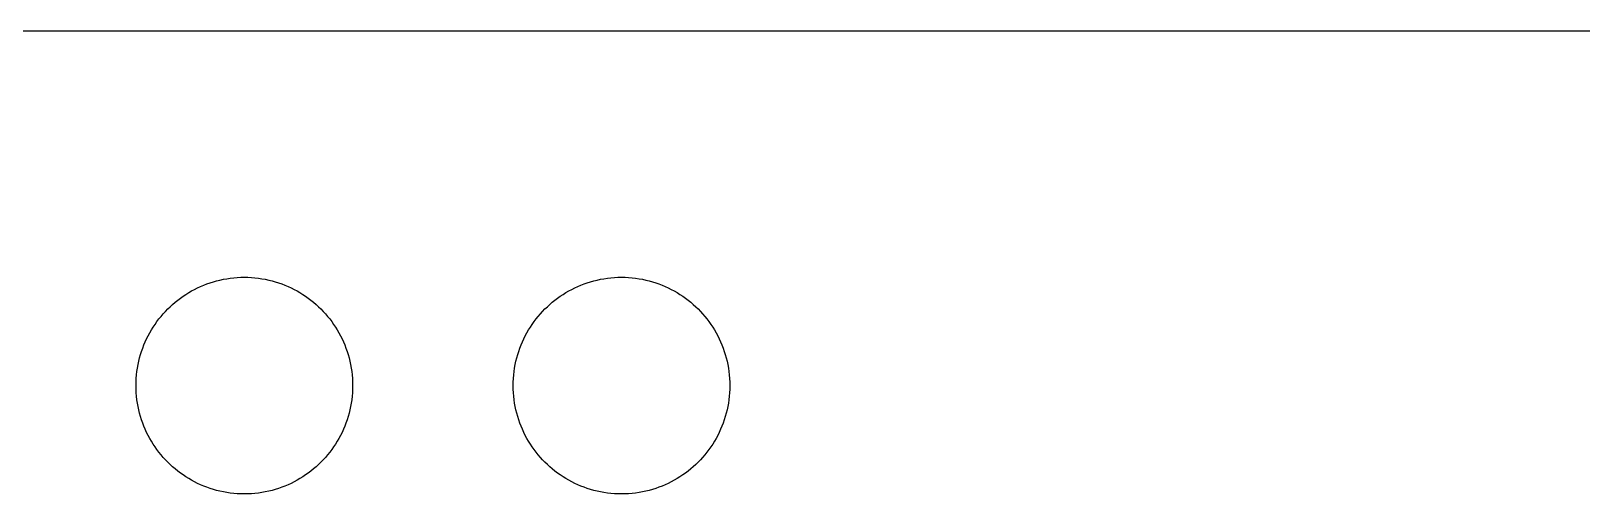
# Model space of a CAD drawing. Extents: x 0 to 212, y 0 to 125.
# Drawn here: x 49.4 to 99.5, y 110 to 125 of the extents above; entities that cross this region are included whole.
import ezdxf

# ---------------------------------------------------------------- set-up
doc = ezdxf.new("R2010")
doc.units = 0

msp = doc.modelspace()

# ---------------------------------------------------------------- linework, layer by layer
at = {"layer": 'Layer 1'}
for p, q in [((202.985, 125), (9.00951, 125)), ((54.9488, 116.792), (55.0508, 116.831)), ((55.0508, 116.831), (55.0509, 116.831)), ((55.0509, 116.831), (55.1544, 116.868)), ((55.1544, 116.868), (55.2595, 116.901)), ((55.1544, 116.868), (55.1544, 116.868)), ((55.2595, 116.901), (55.3659, 116.931)), ((55.2595, 116.901), (55.2595, 116.901)), ((55.3659, 116.931), (55.4737, 116.957)), ((55.3659, 116.931), (55.3659, 116.931)), ((55.4737, 116.957), (55.5827, 116.98)), ((55.4737, 116.957), (55.4737, 116.957)), ((55.5827, 116.98), (55.693, 117)), ((55.5827, 116.98), (55.5827, 116.98)), ((55.693, 117), (55.8044, 117.016)), ((55.693, 117), (55.693, 117)), ((55.8044, 117.016), (55.917, 117.029)), ((55.8044, 117.016), (55.8044, 117.016)), ((55.917, 117.029), (56.0306, 117.038)), ((55.917, 117.029), (55.917, 117.029)), ((56.0306, 117.038), (56.1452, 117.044)), ((56.0306, 117.038), (56.0306, 117.038)), ((56.1452, 117.044), (56.2607, 117.046)), ((56.1452, 117.044), (56.1452, 117.044)), ((56.2607, 117.046), (56.2607, 117.046)), ((56.2607, 117.046), (56.3762, 117.044)), ((56.3762, 117.044), (56.3762, 117.044)), ((56.3762, 117.044), (56.4908, 117.038)), ((56.4908, 117.038), (56.4908, 117.038)), ((56.4908, 117.038), (56.6044, 117.029)), ((56.6044, 117.029), (56.6044, 117.029)), ((56.6044, 117.029), (56.717, 117.016)), ((56.717, 117.016), (56.717, 117.016)), ((56.717, 117.016), (56.8284, 117)), ((56.8284, 117), (56.8284, 117)), ((56.8284, 117), (56.9387, 116.98)), ((56.9387, 116.98), (56.9387, 116.98)), ((56.9387, 116.98), (57.0477, 116.957)), ((57.0477, 116.957), (57.0477, 116.957)), ((57.0477, 116.957), (57.1555, 116.931)), ((57.1555, 116.931), (57.1555, 116.931)), ((57.1555, 116.931), (57.2619, 116.901)), ((57.2619, 116.901), (57.2619, 116.901)), ((57.2619, 116.901), (57.367, 116.868)), ((57.367, 116.868), (57.367, 116.868)), ((57.367, 116.868), (57.4706, 116.831)), ((57.4706, 116.831), (57.4706, 116.831)), ((57.4706, 116.831), (57.5726, 116.792)), ((67.1414, 116.792), (67.2434, 116.831)), ((67.2434, 116.831), (67.347, 116.868)), ((67.2434, 116.831), (67.2434, 116.831)), ((67.347, 116.868), (67.4521, 116.901)), ((67.347, 116.868), (67.347, 116.868)), ((67.4521, 116.901), (67.5585, 116.931)), ((67.4521, 116.901), (67.4521, 116.901)), ((67.5585, 116.931), (67.6663, 116.957)), ((67.5585, 116.931), (67.5585, 116.931)), ((67.6663, 116.957), (67.7753, 116.98)), ((67.6663, 116.957), (67.6663, 116.957)), ((67.7753, 116.98), (67.8856, 117)), ((67.7753, 116.98), (67.7753, 116.98)), ((67.8856, 117), (67.997, 117.016)), ((67.8856, 117), (67.8856, 117)), ((67.997, 117.016), (68.1096, 117.029)), ((67.997, 117.016), (67.997, 117.016)), ((68.1096, 117.029), (68.2232, 117.038)), ((68.1096, 117.029), (68.1096, 117.029)), ((68.2232, 117.038), (68.3378, 117.044)), ((68.2232, 117.038), (68.2232, 117.038)), ((68.3378, 117.044), (68.4533, 117.046)), ((68.3378, 117.044), (68.3378, 117.044)), ((68.4533, 117.046), (68.4533, 117.046)), ((68.4533, 117.046), (68.5688, 117.044)), ((68.5688, 117.044), (68.5688, 117.044)), ((68.5688, 117.044), (68.6834, 117.038)), ((68.6834, 117.038), (68.6834, 117.038)), ((68.6834, 117.038), (68.797, 117.029)), ((68.797, 117.029), (68.797, 117.029)), ((68.797, 117.029), (68.9096, 117.016)), ((68.9096, 117.016), (68.9096, 117.016)), ((68.9096, 117.016), (69.021, 117)), ((69.021, 117), (69.021, 117)), ((69.021, 117), (69.1313, 116.98)), ((69.1313, 116.98), (69.1313, 116.98)), ((69.1313, 116.98), (69.2403, 116.957)), ((69.2403, 116.957), (69.2403, 116.957)), ((69.2403, 116.957), (69.3481, 116.931)), ((69.3481, 116.931), (69.3481, 116.931)), ((69.3481, 116.931), (69.4545, 116.901)), ((69.4545, 116.901), (69.4545, 116.901)), ((69.4545, 116.901), (69.5596, 116.868)), ((69.5596, 116.868), (69.5596, 116.868)), ((69.5596, 116.868), (69.6631, 116.831)), ((69.6631, 116.831), (69.6631, 116.831)), ((69.6631, 116.831), (69.7652, 116.792)), ((54.1078, 116.306), (54.1936, 116.371)), ((54.1936, 116.371), (54.2815, 116.433)), ((54.1936, 116.371), (54.1936, 116.371)), ((54.2815, 116.433), (54.3714, 116.493)), ((54.2815, 116.433), (54.2815, 116.433)), ((54.3714, 116.493), (54.4632, 116.55)), ((54.3714, 116.493), (54.3714, 116.493)), ((54.4632, 116.55), (54.5568, 116.604)), ((54.4632, 116.55), (54.4632, 116.55)), ((54.5568, 116.604), (54.6522, 116.655)), ((54.5568, 116.604), (54.5568, 116.604)), ((54.6522, 116.655), (54.7494, 116.704)), ((54.6522, 116.655), (54.6522, 116.655)), ((54.7494, 116.704), (54.8483, 116.749)), ((54.7494, 116.704), (54.7494, 116.704)), ((54.8483, 116.749), (54.9488, 116.792)), ((54.8483, 116.749), (54.8483, 116.749)), ((54.9488, 116.792), (54.9488, 116.792)), ((57.5726, 116.792), (57.5726, 116.792)), ((57.5726, 116.792), (57.6731, 116.749)), ((57.6731, 116.749), (57.6731, 116.749)), ((57.6731, 116.749), (57.772, 116.704)), ((57.772, 116.704), (57.772, 116.704)), ((57.772, 116.704), (57.8692, 116.655)), ((57.8692, 116.655), (57.8692, 116.655)), ((57.8692, 116.655), (57.9646, 116.604)), ((57.9646, 116.604), (57.9646, 116.604)), ((57.9646, 116.604), (58.0582, 116.55)), ((58.0582, 116.55), (58.0582, 116.55)), ((58.0582, 116.55), (58.15, 116.493)), ((58.15, 116.493), (58.15, 116.493)), ((58.15, 116.493), (58.2399, 116.433)), ((58.2399, 116.433), (58.2399, 116.433)), ((58.2399, 116.433), (58.3278, 116.371)), ((58.3278, 116.371), (58.3278, 116.371)), ((58.3278, 116.371), (58.4136, 116.306)), ((66.3004, 116.306), (66.3862, 116.371)), ((66.3862, 116.371), (66.4741, 116.433)), ((66.3862, 116.371), (66.3862, 116.371)), ((66.4741, 116.433), (66.564, 116.493)), ((66.4741, 116.433), (66.4741, 116.433)), ((66.564, 116.493), (66.6558, 116.55)), ((66.564, 116.493), (66.564, 116.493)), ((66.6558, 116.55), (66.7494, 116.604)), ((66.6558, 116.55), (66.6558, 116.55)), ((66.7494, 116.604), (66.8448, 116.655)), ((66.7494, 116.604), (66.7494, 116.604)), ((66.8448, 116.655), (66.942, 116.704)), ((66.8448, 116.655), (66.8448, 116.655)), ((66.942, 116.704), (67.0409, 116.749)), ((66.942, 116.704), (66.942, 116.704)), ((67.0409, 116.749), (67.1414, 116.792)), ((67.0409, 116.749), (67.0409, 116.749)), ((67.1414, 116.792), (67.1414, 116.792)), ((69.7652, 116.792), (69.7652, 116.792)), ((69.7652, 116.792), (69.8657, 116.749)), ((69.8657, 116.749), (69.8657, 116.749)), ((69.8657, 116.749), (69.9646, 116.704)), ((69.9646, 116.704), (69.9646, 116.704)), ((69.9646, 116.704), (70.0617, 116.655)), ((70.0617, 116.655), (70.0617, 116.655)), ((70.0617, 116.655), (70.1572, 116.604)), ((70.1572, 116.604), (70.1572, 116.604)), ((70.1572, 116.604), (70.2508, 116.55)), ((70.2508, 116.55), (70.2508, 116.55)), ((70.2508, 116.55), (70.3426, 116.493)), ((70.3426, 116.493), (70.3426, 116.493)), ((70.3426, 116.493), (70.4325, 116.433)), ((70.4325, 116.433), (70.4325, 116.433)), ((70.4325, 116.433), (70.5203, 116.371)), ((70.5203, 116.371), (70.5203, 116.371)), ((70.5203, 116.371), (70.6062, 116.306)), ((53.5685, 115.783), (53.6385, 115.864)), ((53.6385, 115.864), (53.711, 115.944)), ((53.6385, 115.864), (53.6385, 115.864)), ((53.711, 115.944), (53.7858, 116.021)), ((53.711, 115.944), (53.711, 115.944)), ((53.7858, 116.021), (53.863, 116.096)), ((53.7858, 116.021), (53.7858, 116.021)), ((53.863, 116.096), (53.9424, 116.168)), ((53.863, 116.096), (53.863, 116.096)), ((53.9424, 116.168), (54.024, 116.238)), ((53.9424, 116.168), (53.9424, 116.168)), ((54.024, 116.238), (54.1078, 116.306)), ((54.024, 116.238), (54.024, 116.238)), ((54.1078, 116.306), (54.1078, 116.306)), ((58.4136, 116.306), (58.4136, 116.306)), ((58.4136, 116.306), (58.4974, 116.238)), ((58.4974, 116.238), (58.4974, 116.238)), ((58.4974, 116.238), (58.579, 116.168)), ((58.579, 116.168), (58.579, 116.168)), ((58.579, 116.168), (58.6584, 116.096)), ((58.6584, 116.096), (58.6584, 116.096)), ((58.6584, 116.096), (58.7356, 116.021)), ((58.7356, 116.021), (58.7356, 116.021)), ((58.7356, 116.021), (58.8104, 115.944)), ((58.8104, 115.944), (58.8104, 115.944)), ((58.8104, 115.944), (58.8829, 115.864)), ((58.8829, 115.864), (58.8829, 115.864)), ((58.8829, 115.864), (58.9529, 115.783)), ((65.7611, 115.783), (65.8311, 115.864)), ((65.8311, 115.864), (65.9036, 115.944)), ((65.8311, 115.864), (65.8311, 115.864)), ((65.9036, 115.944), (65.9784, 116.021)), ((65.9036, 115.944), (65.9036, 115.944)), ((65.9784, 116.021), (66.0556, 116.096)), ((65.9784, 116.021), (65.9784, 116.021)), ((66.0556, 116.096), (66.135, 116.168)), ((66.0556, 116.096), (66.0556, 116.096)), ((66.135, 116.168), (66.2166, 116.238)), ((66.135, 116.168), (66.135, 116.168)), ((66.2166, 116.238), (66.3004, 116.306)), ((66.2166, 116.238), (66.2166, 116.238)), ((66.3004, 116.306), (66.3004, 116.306)), ((70.6062, 116.306), (70.6062, 116.306)), ((70.6062, 116.306), (70.69, 116.238)), ((70.69, 116.238), (70.69, 116.238)), ((70.69, 116.238), (70.7716, 116.168)), ((70.7716, 116.168), (70.7716, 116.168)), ((70.7716, 116.168), (70.851, 116.096)), ((70.851, 116.096), (70.851, 116.096)), ((70.851, 116.096), (70.9282, 116.021)), ((70.9282, 116.021), (70.9282, 116.021)), ((70.9282, 116.021), (71.003, 115.944)), ((71.003, 115.944), (71.003, 115.944)), ((71.003, 115.944), (71.0755, 115.864)), ((71.0755, 115.864), (71.0755, 115.864)), ((71.0755, 115.864), (71.1455, 115.783)), ((53.2027, 115.25), (53.2569, 115.343)), ((53.2569, 115.343), (53.3139, 115.435)), ((53.2569, 115.343), (53.2569, 115.343)), ((53.3139, 115.435), (53.3736, 115.525)), ((53.3139, 115.435), (53.3139, 115.435)), ((53.3736, 115.525), (53.436, 115.613)), ((53.3736, 115.525), (53.3736, 115.525)), ((53.436, 115.613), (53.501, 115.699)), ((53.436, 115.613), (53.436, 115.613)), ((53.501, 115.699), (53.5685, 115.783)), ((53.501, 115.699), (53.501, 115.699)), ((53.5685, 115.783), (53.5685, 115.783)), ((58.9529, 115.783), (58.9529, 115.783)), ((58.9529, 115.783), (59.0204, 115.699)), ((59.0204, 115.699), (59.0204, 115.699)), ((59.0204, 115.699), (59.0854, 115.613)), ((59.0854, 115.613), (59.0854, 115.613)), ((59.0854, 115.613), (59.1478, 115.525)), ((59.1478, 115.525), (59.1478, 115.525)), ((59.1478, 115.525), (59.2075, 115.435)), ((59.2075, 115.435), (59.2075, 115.435)), ((59.2075, 115.435), (59.2645, 115.343)), ((59.2645, 115.343), (59.2645, 115.343)), ((59.2645, 115.343), (59.3187, 115.25)), ((65.3953, 115.25), (65.4495, 115.343)), ((65.4495, 115.343), (65.5065, 115.435)), ((65.4495, 115.343), (65.4495, 115.343)), ((65.5065, 115.435), (65.5662, 115.525)), ((65.5065, 115.435), (65.5065, 115.435)), ((65.5662, 115.525), (65.6286, 115.613)), ((65.5662, 115.525), (65.5662, 115.525)), ((65.6286, 115.613), (65.6936, 115.699)), ((65.6286, 115.613), (65.6286, 115.613)), ((65.6936, 115.699), (65.7611, 115.783)), ((65.6936, 115.699), (65.6936, 115.699)), ((65.7611, 115.783), (65.7611, 115.783)), ((71.1455, 115.783), (71.1455, 115.783)), ((71.1455, 115.783), (71.213, 115.699)), ((71.213, 115.699), (71.213, 115.699)), ((71.213, 115.699), (71.278, 115.613)), ((71.278, 115.613), (71.278, 115.613)), ((71.278, 115.613), (71.3404, 115.525)), ((71.3404, 115.525), (71.3404, 115.525)), ((71.3404, 115.525), (71.4001, 115.435)), ((71.4001, 115.435), (71.4001, 115.435)), ((71.4001, 115.435), (71.457, 115.343)), ((71.457, 115.343), (71.457, 115.343)), ((71.457, 115.343), (71.5113, 115.25)), ((52.9754, 114.756), (53.0149, 114.858)), ((53.0149, 114.858), (53.0574, 114.958)), ((53.0149, 114.858), (53.0149, 114.858)), ((53.0574, 114.958), (53.1029, 115.057)), ((53.0574, 114.958), (53.0574, 114.958)), ((53.1029, 115.057), (53.1514, 115.154)), ((53.1029, 115.057), (53.1029, 115.057)), ((53.1514, 115.154), (53.2027, 115.25)), ((53.1514, 115.154), (53.1514, 115.154)), ((53.2027, 115.25), (53.2027, 115.25)), ((59.3187, 115.25), (59.3187, 115.25)), ((59.3187, 115.25), (59.37, 115.154)), ((59.37, 115.154), (59.37, 115.154)), ((59.37, 115.154), (59.4185, 115.057)), ((59.4185, 115.057), (59.4185, 115.057)), ((59.4185, 115.057), (59.464, 114.958)), ((59.464, 114.958), (59.464, 114.958)), ((59.464, 114.958), (59.5065, 114.858)), ((59.5065, 114.858), (59.5065, 114.858)), ((59.5065, 114.858), (59.546, 114.756)), ((65.168, 114.756), (65.2075, 114.858)), ((65.2075, 114.858), (65.25, 114.958)), ((65.2075, 114.858), (65.2075, 114.858)), ((65.25, 114.958), (65.2955, 115.057)), ((65.25, 114.958), (65.25, 114.958)), ((65.2955, 115.057), (65.344, 115.154)), ((65.2955, 115.057), (65.2955, 115.057)), ((65.344, 115.154), (65.3953, 115.25)), ((65.344, 115.154), (65.344, 115.154)), ((65.3953, 115.25), (65.3953, 115.25)), ((71.5113, 115.25), (71.5113, 115.25)), ((71.5113, 115.25), (71.5626, 115.154)), ((71.5626, 115.154), (71.5626, 115.154)), ((71.5626, 115.154), (71.6111, 115.057)), ((71.6111, 115.057), (71.6111, 115.057)), ((71.6111, 115.057), (71.6566, 114.958)), ((71.6566, 114.958), (71.6566, 114.958)), ((71.6566, 114.958), (71.6991, 114.858)), ((71.6991, 114.858), (71.6991, 114.858)), ((71.6991, 114.858), (71.7385, 114.756)), ((52.8263, 114.224), (52.8495, 114.333)), ((52.8495, 114.333), (52.8761, 114.441)), ((52.8495, 114.333), (52.8495, 114.333)), ((52.8761, 114.441), (52.906, 114.547)), ((52.8761, 114.441), (52.8761, 114.441)), ((52.906, 114.547), (52.9391, 114.652)), ((52.906, 114.547), (52.906, 114.547)), ((52.9391, 114.652), (52.9754, 114.756)), ((52.9391, 114.652), (52.9391, 114.652)), ((52.9754, 114.756), (52.9754, 114.756)), ((59.546, 114.756), (59.546, 114.756)), ((59.546, 114.756), (59.5823, 114.652)), ((59.5823, 114.652), (59.5823, 114.652)), ((59.5823, 114.652), (59.6154, 114.547)), ((59.6154, 114.547), (59.6154, 114.547)), ((59.6154, 114.547), (59.6453, 114.441)), ((59.6453, 114.441), (59.6453, 114.441)), ((59.6453, 114.441), (59.6719, 114.333)), ((59.6719, 114.333), (59.6719, 114.333)), ((59.6719, 114.333), (59.6951, 114.224)), ((65.0189, 114.224), (65.0421, 114.333)), ((65.0421, 114.333), (65.0687, 114.441)), ((65.0421, 114.333), (65.0421, 114.333)), ((65.0687, 114.441), (65.0986, 114.547)), ((65.0687, 114.441), (65.0687, 114.441)), ((65.0986, 114.547), (65.1317, 114.652)), ((65.0986, 114.547), (65.0986, 114.547)), ((65.1317, 114.652), (65.168, 114.756)), ((65.1317, 114.652), (65.1317, 114.652)), ((65.168, 114.756), (65.168, 114.756)), ((71.7385, 114.756), (71.7385, 114.756)), ((71.7385, 114.756), (71.7749, 114.652)), ((71.7749, 114.652), (71.7749, 114.652)), ((71.7749, 114.652), (71.808, 114.547)), ((71.808, 114.547), (71.808, 114.547)), ((71.808, 114.547), (71.8379, 114.441)), ((71.8379, 114.441), (71.8379, 114.441)), ((71.8379, 114.441), (71.8644, 114.333)), ((71.8644, 114.333), (71.8644, 114.333)), ((71.8644, 114.333), (71.8877, 114.224)), ((52.7681, 113.776), (52.7774, 113.89)), ((52.7774, 113.89), (52.7902, 114.002)), ((52.7774, 113.89), (52.7774, 113.89)), ((52.7902, 114.002), (52.8065, 114.114)), ((52.7902, 114.002), (52.7902, 114.002)), ((52.8065, 114.114), (52.8263, 114.224)), ((52.8065, 114.114), (52.8065, 114.114)), ((52.8263, 114.224), (52.8263, 114.224)), ((59.6951, 114.224), (59.6951, 114.224)), ((59.6951, 114.224), (59.7149, 114.114)), ((59.7149, 114.114), (59.7149, 114.114)), ((59.7149, 114.114), (59.7312, 114.002)), ((59.7312, 114.002), (59.7312, 114.002)), ((59.7312, 114.002), (59.744, 113.89)), ((59.744, 113.89), (59.744, 113.89)), ((59.744, 113.89), (59.7533, 113.776)), ((64.9607, 113.776), (64.9699, 113.89)), ((64.9699, 113.89), (64.9828, 114.002)), ((64.9699, 113.89), (64.9699, 113.89)), ((64.9828, 114.002), (64.9991, 114.114)), ((64.9828, 114.002), (64.9828, 114.002)), ((64.9991, 114.114), (65.0189, 114.224)), ((64.9991, 114.114), (64.9991, 114.114)), ((65.0189, 114.224), (65.0189, 114.224)), ((71.8877, 114.224), (71.8877, 114.224)), ((71.8877, 114.224), (71.9075, 114.114)), ((71.9075, 114.114), (71.9075, 114.114)), ((71.9075, 114.114), (71.9238, 114.002)), ((71.9238, 114.002), (71.9238, 114.002)), ((71.9238, 114.002), (71.9366, 113.89)), ((71.9366, 113.89), (71.9366, 113.89)), ((71.9366, 113.89), (71.9458, 113.776)), ((52.7607, 113.546), (52.7626, 113.661)), ((52.7626, 113.43), (52.7607, 113.546)), ((52.7607, 113.546), (52.7607, 113.546)), ((52.7626, 113.661), (52.7681, 113.776)), ((52.7626, 113.661), (52.7626, 113.661)), ((52.7681, 113.316), (52.7626, 113.43)), ((52.7626, 113.43), (52.7626, 113.43)), ((52.7681, 113.776), (52.7681, 113.776)), ((52.7774, 113.202), (52.7681, 113.316)), ((52.7681, 113.316), (52.7681, 113.316)), ((59.7533, 113.316), (59.744, 113.202)), ((59.7533, 113.776), (59.7533, 113.776)), ((59.7533, 113.776), (59.7588, 113.661)), ((59.7588, 113.43), (59.7533, 113.316)), ((59.7533, 113.316), (59.7533, 113.316)), ((59.7588, 113.661), (59.7588, 113.661)), ((59.7588, 113.661), (59.7607, 113.546)), ((59.7607, 113.546), (59.7588, 113.43)), ((59.7588, 113.43), (59.7588, 113.43)), ((59.7607, 113.546), (59.7607, 113.546)), ((64.9533, 113.546), (64.9552, 113.661)), ((64.9552, 113.43), (64.9533, 113.546)), ((64.9533, 113.546), (64.9533, 113.546)), ((64.9552, 113.661), (64.9607, 113.776)), ((64.9552, 113.661), (64.9552, 113.661)), ((64.9607, 113.316), (64.9552, 113.43)), ((64.9552, 113.43), (64.9552, 113.43)), ((64.9607, 113.776), (64.9607, 113.776)), ((64.97, 113.202), (64.9607, 113.316)), ((64.9607, 113.316), (64.9607, 113.316)), ((71.9459, 113.316), (71.9366, 113.202)), ((71.9458, 113.776), (71.9458, 113.776)), ((71.9458, 113.776), (71.9514, 113.661)), ((71.9514, 113.43), (71.9459, 113.316)), ((71.9459, 113.316), (71.9459, 113.316)), ((71.9514, 113.661), (71.9514, 113.661)), ((71.9514, 113.661), (71.9533, 113.546)), ((71.9533, 113.546), (71.9514, 113.43)), ((71.9514, 113.43), (71.9514, 113.43)), ((71.9533, 113.546), (71.9533, 113.546)), ((52.7902, 113.09), (52.7774, 113.202)), ((52.7774, 113.202), (52.7774, 113.202)), ((52.8065, 112.978), (52.7902, 113.09)), ((52.7902, 113.09), (52.7902, 113.09)), ((52.8263, 112.868), (52.8065, 112.978)), ((52.8065, 112.978), (52.8065, 112.978)), ((52.8495, 112.759), (52.8263, 112.868)), ((52.8263, 112.868), (52.8263, 112.868)), ((59.6951, 112.868), (59.6719, 112.759)), ((59.7149, 112.978), (59.6951, 112.868)), ((59.6951, 112.868), (59.6951, 112.868)), ((59.7312, 113.09), (59.7149, 112.978)), ((59.7149, 112.978), (59.7149, 112.978)), ((59.744, 113.202), (59.7312, 113.09)), ((59.7312, 113.09), (59.7312, 113.09)), ((59.744, 113.202), (59.744, 113.202)), ((64.9828, 113.09), (64.97, 113.202)), ((64.97, 113.202), (64.97, 113.202)), ((64.9991, 112.978), (64.9828, 113.09)), ((64.9828, 113.09), (64.9828, 113.09)), ((65.0189, 112.868), (64.9991, 112.978)), ((64.9991, 112.978), (64.9991, 112.978)), ((65.0421, 112.759), (65.0189, 112.868)), ((65.0189, 112.868), (65.0189, 112.868)), ((71.8877, 112.868), (71.8645, 112.759)), ((71.9075, 112.978), (71.8877, 112.868)), ((71.8877, 112.868), (71.8877, 112.868)), ((71.9238, 113.09), (71.9075, 112.978)), ((71.9075, 112.978), (71.9075, 112.978)), ((71.9366, 113.202), (71.9238, 113.09)), ((71.9238, 113.09), (71.9238, 113.09)), ((71.9366, 113.202), (71.9366, 113.202)), ((52.8761, 112.651), (52.8495, 112.759)), ((52.8495, 112.759), (52.8495, 112.759)), ((52.906, 112.545), (52.8761, 112.651)), ((52.8761, 112.651), (52.8761, 112.651)), ((52.9391, 112.44), (52.906, 112.545)), ((52.906, 112.545), (52.906, 112.545)), ((52.9754, 112.336), (52.9391, 112.44)), ((52.9391, 112.44), (52.9391, 112.44)), ((53.0149, 112.234), (52.9754, 112.336)), ((52.9754, 112.336), (52.9754, 112.336)), ((59.546, 112.336), (59.5065, 112.234)), ((59.5823, 112.44), (59.546, 112.336)), ((59.546, 112.336), (59.546, 112.336)), ((59.6154, 112.545), (59.5823, 112.44)), ((59.5823, 112.44), (59.5823, 112.44)), ((59.6453, 112.651), (59.6154, 112.545)), ((59.6154, 112.545), (59.6154, 112.545)), ((59.6719, 112.759), (59.6453, 112.651)), ((59.6453, 112.651), (59.6453, 112.651)), ((59.6719, 112.759), (59.6719, 112.759)), ((65.0687, 112.651), (65.0421, 112.759)), ((65.0421, 112.759), (65.0421, 112.759)), ((65.0986, 112.545), (65.0687, 112.651)), ((65.0687, 112.651), (65.0687, 112.651)), ((65.1317, 112.44), (65.0986, 112.545)), ((65.0986, 112.545), (65.0986, 112.545)), ((65.168, 112.336), (65.1317, 112.44)), ((65.1317, 112.44), (65.1317, 112.44)), ((65.2075, 112.234), (65.168, 112.336)), ((65.168, 112.336), (65.168, 112.336)), ((71.7386, 112.336), (71.6991, 112.234)), ((71.7749, 112.44), (71.7386, 112.336)), ((71.7386, 112.336), (71.7386, 112.336)), ((71.808, 112.545), (71.7749, 112.44)), ((71.7749, 112.44), (71.7749, 112.44)), ((71.8379, 112.651), (71.808, 112.545)), ((71.808, 112.545), (71.808, 112.545)), ((71.8645, 112.759), (71.8379, 112.651)), ((71.8379, 112.651), (71.8379, 112.651)), ((71.8645, 112.759), (71.8645, 112.759)), ((53.0574, 112.134), (53.0149, 112.234)), ((53.0149, 112.234), (53.0149, 112.234)), ((53.1029, 112.035), (53.0574, 112.134)), ((53.0574, 112.134), (53.0574, 112.134)), ((53.1514, 111.937), (53.1029, 112.035)), ((53.1029, 112.035), (53.1029, 112.035)), ((53.2027, 111.842), (53.1514, 111.937)), ((53.1514, 111.937), (53.1514, 111.937)), ((53.2569, 111.748), (53.2027, 111.842)), ((53.2027, 111.842), (53.2027, 111.842)), ((59.3187, 111.842), (59.2645, 111.748)), ((59.37, 111.937), (59.3187, 111.842)), ((59.3187, 111.842), (59.3187, 111.842)), ((59.4185, 112.035), (59.37, 111.937)), ((59.37, 111.937), (59.37, 111.937)), ((59.464, 112.134), (59.4185, 112.035)), ((59.4185, 112.035), (59.4185, 112.035)), ((59.5065, 112.234), (59.464, 112.134)), ((59.464, 112.134), (59.464, 112.134)), ((59.5065, 112.234), (59.5065, 112.234)), ((65.25, 112.134), (65.2075, 112.234)), ((65.2075, 112.234), (65.2075, 112.234)), ((65.2955, 112.035), (65.25, 112.134)), ((65.25, 112.134), (65.25, 112.134)), ((65.344, 111.937), (65.2955, 112.035)), ((65.2955, 112.035), (65.2955, 112.035)), ((65.3953, 111.842), (65.344, 111.937)), ((65.344, 111.937), (65.344, 111.937)), ((65.4495, 111.748), (65.3953, 111.842)), ((65.3953, 111.842), (65.3953, 111.842)), ((71.5113, 111.842), (71.4571, 111.748)), ((71.5626, 111.937), (71.5113, 111.842)), ((71.5113, 111.842), (71.5113, 111.842)), ((71.6111, 112.035), (71.5626, 111.937)), ((71.5626, 111.937), (71.5626, 111.937)), ((71.6566, 112.134), (71.6111, 112.035)), ((71.6111, 112.035), (71.6111, 112.035)), ((71.6991, 112.234), (71.6566, 112.134)), ((71.6566, 112.134), (71.6566, 112.134)), ((71.6991, 112.234), (71.6991, 112.234)), ((53.3139, 111.657), (53.2569, 111.748)), ((53.2569, 111.748), (53.2569, 111.748)), ((53.3736, 111.567), (53.3139, 111.657)), ((53.3139, 111.657), (53.3139, 111.657)), ((53.436, 111.479), (53.3736, 111.567)), ((53.3736, 111.567), (53.3736, 111.567)), ((53.501, 111.393), (53.436, 111.479)), ((53.436, 111.479), (53.436, 111.479)), ((53.5685, 111.309), (53.501, 111.393)), ((53.501, 111.393), (53.501, 111.393)), ((53.6385, 111.228), (53.5685, 111.309)), ((53.5685, 111.309), (53.5685, 111.309)), ((58.9529, 111.309), (58.8829, 111.228)), ((59.0204, 111.393), (58.9529, 111.309)), ((58.9529, 111.309), (58.9529, 111.309)), ((59.0854, 111.479), (59.0204, 111.393)), ((59.0204, 111.393), (59.0204, 111.393)), ((59.1478, 111.567), (59.0854, 111.479)), ((59.0854, 111.479), (59.0854, 111.479)), ((59.2075, 111.657), (59.1478, 111.567)), ((59.1478, 111.567), (59.1478, 111.567)), ((59.2645, 111.748), (59.2075, 111.657)), ((59.2075, 111.657), (59.2075, 111.657)), ((59.2645, 111.748), (59.2645, 111.748)), ((65.5065, 111.657), (65.4495, 111.748)), ((65.4495, 111.748), (65.4495, 111.748)), ((65.5662, 111.567), (65.5065, 111.657)), ((65.5065, 111.657), (65.5065, 111.657)), ((65.6286, 111.479), (65.5662, 111.567)), ((65.5662, 111.567), (65.5662, 111.567)), ((65.6936, 111.393), (65.6286, 111.479)), ((65.6286, 111.479), (65.6286, 111.479)), ((65.7611, 111.309), (65.6936, 111.393)), ((65.6936, 111.393), (65.6936, 111.393)), ((65.8311, 111.228), (65.7611, 111.309)), ((65.7611, 111.309), (65.7611, 111.309)), ((71.1455, 111.309), (71.0755, 111.228)), ((71.213, 111.393), (71.1455, 111.309)), ((71.1455, 111.309), (71.1455, 111.309)), ((71.278, 111.479), (71.213, 111.393)), ((71.213, 111.393), (71.213, 111.393)), ((71.3404, 111.567), (71.278, 111.479)), ((71.278, 111.479), (71.278, 111.479)), ((71.4001, 111.657), (71.3404, 111.567)), ((71.3404, 111.567), (71.3404, 111.567)), ((71.4571, 111.748), (71.4001, 111.657)), ((71.4001, 111.657), (71.4001, 111.657)), ((71.4571, 111.748), (71.4571, 111.748)), ((53.711, 111.148), (53.6385, 111.228)), ((53.6385, 111.228), (53.6385, 111.228)), ((53.7858, 111.071), (53.711, 111.148)), ((53.711, 111.148), (53.711, 111.148)), ((53.863, 110.996), (53.7858, 111.071)), ((53.7858, 111.071), (53.7858, 111.071)), ((53.863, 110.996), (53.863, 110.996)), ((53.9424, 110.924), (53.863, 110.996)), ((53.863, 110.996), (53.863, 110.996)), ((54.024, 110.854), (53.9424, 110.924)), ((53.9424, 110.924), (53.9424, 110.924)), ((54.1078, 110.786), (54.024, 110.854)), ((54.024, 110.854), (54.024, 110.854)), ((58.4974, 110.854), (58.4136, 110.786)), ((58.579, 110.924), (58.4974, 110.854)), ((58.4974, 110.854), (58.4974, 110.854)), ((58.6584, 110.996), (58.579, 110.924)), ((58.579, 110.924), (58.579, 110.924)), ((58.7356, 111.071), (58.6584, 110.996)), ((58.6584, 110.996), (58.6584, 110.996)), ((58.8104, 111.148), (58.7356, 111.071)), ((58.7356, 111.071), (58.7356, 111.071)), ((58.8829, 111.228), (58.8104, 111.148)), ((58.8104, 111.148), (58.8104, 111.148)), ((58.8829, 111.228), (58.8829, 111.228)), ((65.9036, 111.148), (65.8311, 111.228)), ((65.8311, 111.228), (65.8311, 111.228)), ((65.9784, 111.071), (65.9036, 111.148)), ((65.9036, 111.148), (65.9036, 111.148)), ((66.0556, 110.996), (65.9784, 111.071)), ((65.9784, 111.071), (65.9784, 111.071)), ((66.135, 110.924), (66.0556, 110.996)), ((66.0556, 110.996), (66.0556, 110.996)), ((66.2166, 110.854), (66.135, 110.924)), ((66.135, 110.924), (66.135, 110.924)), ((66.3004, 110.786), (66.2166, 110.854)), ((66.2166, 110.854), (66.2166, 110.854)), ((70.69, 110.854), (70.6062, 110.786)), ((70.7716, 110.924), (70.69, 110.854)), ((70.69, 110.854), (70.69, 110.854)), ((70.851, 110.996), (70.7716, 110.924)), ((70.7716, 110.924), (70.7716, 110.924)), ((70.9282, 111.071), (70.851, 110.996)), ((70.851, 110.996), (70.851, 110.996)), ((71.003, 111.148), (70.9282, 111.071)), ((70.9282, 111.071), (70.9282, 111.071)), ((71.0755, 111.228), (71.003, 111.148)), ((71.003, 111.148), (71.003, 111.148)), ((71.0755, 111.228), (71.0755, 111.228)), ((54.1936, 110.721), (54.1078, 110.786)), ((54.1078, 110.786), (54.1078, 110.786)), ((54.2815, 110.659), (54.1936, 110.721)), ((54.1936, 110.721), (54.1936, 110.721)), ((54.3714, 110.599), (54.2815, 110.659)), ((54.2815, 110.659), (54.2815, 110.659)), ((54.4632, 110.542), (54.3714, 110.599)), ((54.3714, 110.599), (54.3714, 110.599)), ((54.5568, 110.488), (54.4632, 110.542)), ((54.4632, 110.542), (54.4632, 110.542)), ((54.6522, 110.437), (54.5568, 110.488)), ((54.5568, 110.488), (54.5568, 110.488)), ((54.7494, 110.388), (54.6522, 110.437)), ((54.6522, 110.437), (54.6522, 110.437)), ((54.8483, 110.343), (54.7494, 110.388)), ((54.7494, 110.388), (54.7494, 110.388)), ((54.9488, 110.3), (54.8483, 110.343)), ((54.8483, 110.343), (54.8483, 110.343)), ((55.0508, 110.261), (54.9488, 110.3)), ((54.9488, 110.3), (54.9488, 110.3)), ((57.5726, 110.3), (57.4706, 110.261)), ((57.6731, 110.343), (57.5726, 110.3)), ((57.5726, 110.3), (57.5726, 110.3)), ((57.772, 110.388), (57.6731, 110.343)), ((57.6731, 110.343), (57.6731, 110.343)), ((57.8692, 110.437), (57.772, 110.388)), ((57.772, 110.388), (57.772, 110.388)), ((57.9646, 110.488), (57.8692, 110.437)), ((57.8692, 110.437), (57.8692, 110.437)), ((58.0582, 110.542), (57.9646, 110.488)), ((57.9646, 110.488), (57.9646, 110.488)), ((58.15, 110.599), (58.0582, 110.542)), ((58.0582, 110.542), (58.0582, 110.542)), ((58.2399, 110.659), (58.15, 110.599)), ((58.15, 110.599), (58.15, 110.599)), ((58.3278, 110.721), (58.2399, 110.659)), ((58.2399, 110.659), (58.2399, 110.659)), ((58.4136, 110.786), (58.3278, 110.721)), ((58.3278, 110.721), (58.3278, 110.721)), ((58.4136, 110.786), (58.4136, 110.786)), ((66.3862, 110.721), (66.3004, 110.786)), ((66.3004, 110.786), (66.3004, 110.786)), ((66.4741, 110.659), (66.3862, 110.721)), ((66.3862, 110.721), (66.3862, 110.721)), ((66.564, 110.599), (66.4741, 110.659)), ((66.4741, 110.659), (66.4741, 110.659)), ((66.6558, 110.542), (66.564, 110.599)), ((66.564, 110.599), (66.564, 110.599)), ((66.7494, 110.488), (66.6558, 110.542)), ((66.6558, 110.542), (66.6558, 110.542)), ((66.8448, 110.437), (66.7494, 110.488)), ((66.7494, 110.488), (66.7494, 110.488)), ((66.942, 110.388), (66.8448, 110.437)), ((66.8448, 110.437), (66.8448, 110.437)), ((67.0409, 110.343), (66.942, 110.388)), ((66.942, 110.388), (66.942, 110.388)), ((67.1414, 110.3), (67.0409, 110.343)), ((67.0409, 110.343), (67.0409, 110.343)), ((67.2435, 110.261), (67.1414, 110.3)), ((67.1414, 110.3), (67.1414, 110.3)), ((69.7652, 110.3), (69.6631, 110.261)), ((69.8657, 110.343), (69.7652, 110.3)), ((69.7652, 110.3), (69.7652, 110.3)), ((69.9646, 110.388), (69.8657, 110.343)), ((69.8657, 110.343), (69.8657, 110.343)), ((70.0618, 110.437), (69.9646, 110.388)), ((69.9646, 110.388), (69.9646, 110.388)), ((70.1572, 110.488), (70.0618, 110.437)), ((70.0618, 110.437), (70.0618, 110.437)), ((70.2508, 110.542), (70.1572, 110.488)), ((70.1572, 110.488), (70.1572, 110.488)), ((70.3426, 110.599), (70.2508, 110.542)), ((70.2508, 110.542), (70.2508, 110.542)), ((70.4325, 110.659), (70.3426, 110.599)), ((70.3426, 110.599), (70.3426, 110.599)), ((70.5204, 110.721), (70.4325, 110.659)), ((70.4325, 110.659), (70.4325, 110.659)), ((70.6062, 110.786), (70.5204, 110.721)), ((70.5204, 110.721), (70.5204, 110.721)), ((70.6062, 110.786), (70.6062, 110.786)), ((55.1544, 110.224), (55.0508, 110.261)), ((55.0508, 110.261), (55.0508, 110.261)), ((55.2595, 110.191), (55.1544, 110.224)), ((55.1544, 110.224), (55.1544, 110.224)), ((55.3659, 110.161), (55.2595, 110.191)), ((55.2595, 110.191), (55.2595, 110.191)), ((55.4737, 110.135), (55.3659, 110.161)), ((55.3659, 110.161), (55.3659, 110.161)), ((55.5827, 110.112), (55.4737, 110.135)), ((55.4737, 110.135), (55.4737, 110.135)), ((55.693, 110.092), (55.5827, 110.112)), ((55.5827, 110.112), (55.5827, 110.112)), ((55.8044, 110.075), (55.693, 110.092)), ((55.693, 110.092), (55.693, 110.092)), ((55.917, 110.063), (55.8044, 110.075)), ((55.8044, 110.075), (55.8044, 110.075)), ((56.0306, 110.053), (55.917, 110.063)), ((55.917, 110.063), (55.917, 110.063)), ((56.1452, 110.048), (56.0306, 110.053)), ((56.0306, 110.053), (56.0306, 110.053)), ((56.2607, 110.046), (56.1452, 110.048)), ((56.1452, 110.048), (56.1452, 110.048)), ((56.3762, 110.048), (56.2607, 110.046)), ((56.2607, 110.046), (56.2607, 110.046)), ((56.4908, 110.053), (56.3762, 110.048)), ((56.3762, 110.048), (56.3762, 110.048)), ((56.6044, 110.063), (56.4908, 110.053)), ((56.4908, 110.053), (56.4908, 110.053)), ((56.717, 110.075), (56.6044, 110.063)), ((56.6044, 110.063), (56.6044, 110.063)), ((56.8284, 110.092), (56.717, 110.075)), ((56.717, 110.075), (56.717, 110.075)), ((56.9387, 110.112), (56.8284, 110.092)), ((56.8284, 110.092), (56.8284, 110.092)), ((57.0477, 110.135), (56.9387, 110.112)), ((56.9387, 110.112), (56.9387, 110.112)), ((57.1555, 110.161), (57.0477, 110.135)), ((57.0477, 110.135), (57.0477, 110.135)), ((57.2619, 110.191), (57.1555, 110.161)), ((57.1555, 110.161), (57.1555, 110.161)), ((57.367, 110.224), (57.2619, 110.191)), ((57.2619, 110.191), (57.2619, 110.191)), ((57.4706, 110.261), (57.367, 110.224)), ((57.367, 110.224), (57.367, 110.224)), ((57.4706, 110.261), (57.4706, 110.261)), ((67.347, 110.224), (67.2435, 110.261)), ((67.2435, 110.261), (67.2435, 110.261)), ((67.4521, 110.191), (67.347, 110.224)), ((67.347, 110.224), (67.347, 110.224)), ((67.5585, 110.161), (67.4521, 110.191)), ((67.4521, 110.191), (67.4521, 110.191)), ((67.6663, 110.135), (67.5585, 110.161)), ((67.5585, 110.161), (67.5585, 110.161)), ((67.7753, 110.112), (67.6663, 110.135)), ((67.6663, 110.135), (67.6663, 110.135)), ((67.8856, 110.092), (67.7753, 110.112)), ((67.7753, 110.112), (67.7753, 110.112)), ((67.997, 110.075), (67.8856, 110.092)), ((67.8856, 110.092), (67.8856, 110.092)), ((67.997, 110.075), (67.997, 110.075)), ((68.1096, 110.063), (67.997, 110.075)), ((67.997, 110.075), (67.997, 110.075)), ((68.2232, 110.053), (68.1096, 110.063)), ((68.1096, 110.063), (68.1096, 110.063)), ((68.3378, 110.048), (68.2232, 110.053)), ((68.2232, 110.053), (68.2232, 110.053)), ((68.4533, 110.046), (68.3378, 110.048)), ((68.3378, 110.048), (68.3378, 110.048)), ((68.5688, 110.048), (68.4533, 110.046)), ((68.4533, 110.046), (68.4533, 110.046)), ((68.6834, 110.053), (68.5688, 110.048)), ((68.5688, 110.048), (68.5688, 110.048)), ((68.797, 110.063), (68.6834, 110.053)), ((68.6834, 110.053), (68.6834, 110.053)), ((68.9096, 110.075), (68.797, 110.063)), ((68.797, 110.063), (68.797, 110.063)), ((69.021, 110.092), (68.9096, 110.075)), ((68.9096, 110.075), (68.9096, 110.075)), ((69.1313, 110.112), (69.021, 110.092)), ((69.021, 110.092), (69.021, 110.092)), ((69.2403, 110.135), (69.1313, 110.112)), ((69.1313, 110.112), (69.1313, 110.112)), ((69.3481, 110.161), (69.2403, 110.135)), ((69.2403, 110.135), (69.2403, 110.135)), ((69.4545, 110.191), (69.3481, 110.161)), ((69.3481, 110.161), (69.3481, 110.161)), ((69.5596, 110.224), (69.4545, 110.191)), ((69.4545, 110.191), (69.4545, 110.191)), ((69.6631, 110.261), (69.5596, 110.224)), ((69.5596, 110.224), (69.5596, 110.224)), ((69.6631, 110.261), (69.6631, 110.261))]:
    msp.add_line(p, q, dxfattribs=at)

doc.saveas('drawing.dxf')
